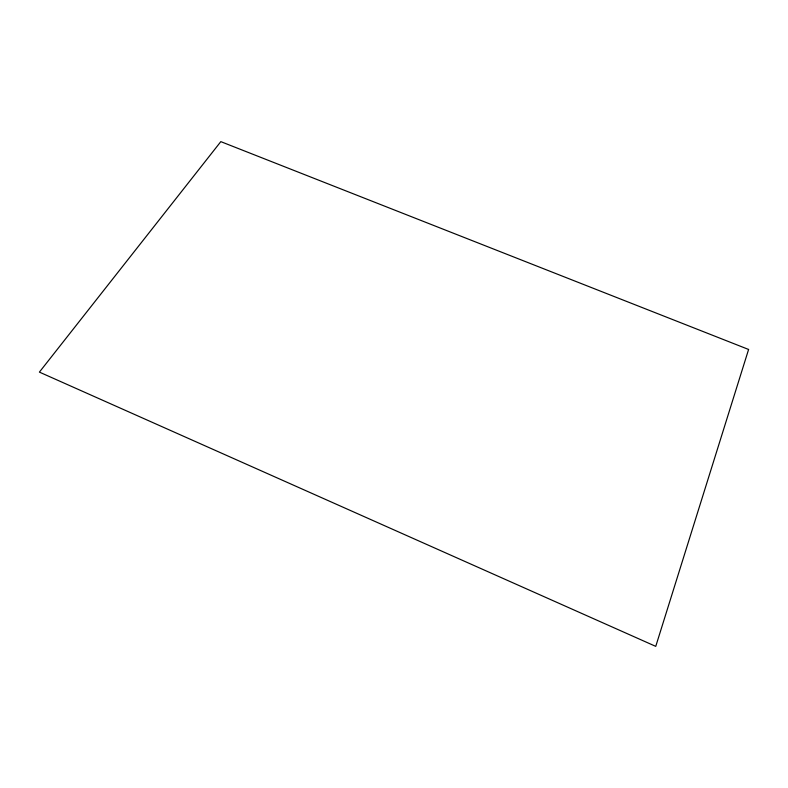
<?xml version="1.0" encoding="UTF-8"?>
<svg xmlns="http://www.w3.org/2000/svg" width="788" height="788" viewBox="0 0 788 788"><rect width="100%" height="100%" fill="white"/><g stroke="black" fill="none" stroke-linecap="round" stroke-linejoin="round"><path stroke-width="1.18" d="M748.6 349.458L655.754 646.367L39.4 372.113L220.817 141.633L748.6 349.458"/></g></svg>
